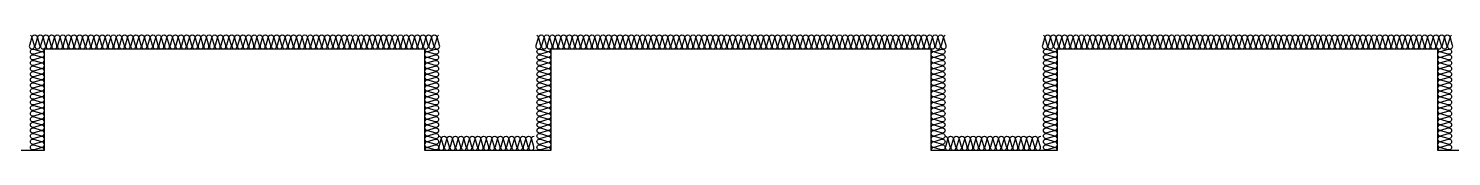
# Model space of a CAD drawing. Header units: millimetres. Extents: x 17311 to 801382, y -242618 to -104888.
# Drawn here: x 317396 to 327511, y -184830 to -184009 of the extents above; entities that cross this region are included whole.
import ezdxf

# ---------------------------------------------------------------- set-up
doc = ezdxf.new("R2010")
doc.units = ezdxf.units.MM
doc.header["$LTSCALE"] = 250
doc.layers.add('ISL', color=251, linetype='Continuous')

msp = doc.modelspace()

# ---------------------------------------------------------------- linework, layer by layer
at = {"layer": 'ISL'}
for points in [[(317410.7, -184012.4, -0.3413856), (317418.3, -184033.7), (317403, -184085.2, 1.3725934), (317438.3, -184085.2), (317423, -184033.7, -0.5092668), (317440.7, -184009.5, -0.5092668), (317458.3, -184033.7), (317443, -184085.2, 1.3725934), (317478.3, -184085.2), (317463, -184033.7, -0.5092668), (317480.7, -184009.5, -0.5092668), (317498.3, -184033.7), (317483, -184085.2, 1.3725934), (317518.3, -184085.2), (317503, -184033.7, -0.5092668), (317520.7, -184009.5, -0.5092668), (317538.3, -184033.7), (317523, -184085.2, 1.3725934), (317558.3, -184085.2), (317543, -184033.7, -0.5092668), (317560.7, -184009.5, -0.5092668), (317578.3, -184033.7), (317563, -184085.2, 1.3725934), (317598.3, -184085.2), (317583, -184033.7, -0.5092668), (317600.7, -184009.5, -0.5092668), (317618.3, -184033.7), (317603, -184085.2, 1.3725934), (317638.3, -184085.2), (317623, -184033.7, -0.5092668), (317640.7, -184009.5, -0.5092668), (317658.3, -184033.7), (317643, -184085.2, 1.3725934), (317678.3, -184085.2), (317663, -184033.7, -0.5092668), (317680.7, -184009.5, -0.5092668), (317698.3, -184033.7), (317683, -184085.2, 1.3725934), (317718.3, -184085.2), (317703, -184033.7, -0.5092668), (317720.7, -184009.5, -0.5092668), (317738.3, -184033.7), (317723, -184085.2, 1.3725934), (317758.3, -184085.2), (317743, -184033.7, -0.5092668), (317760.7, -184009.5, -0.5092668), (317778.3, -184033.7), (317763, -184085.2, 1.3725934), (317798.3, -184085.2), (317783, -184033.7, -0.5092668), (317800.7, -184009.5, -0.5092668), (317818.3, -184033.7), (317803, -184085.2, 1.3725934), (317838.3, -184085.2), (317823, -184033.7, -0.5092668), (317840.7, -184009.5, -0.5092668), (317858.3, -184033.7), (317843, -184085.2, 1.3725934), (317878.3, -184085.2), (317863, -184033.7, -0.5092668), (317880.7, -184009.5, -0.5092668), (317898.3, -184033.7), (317883, -184085.2, 1.3725934), (317918.3, -184085.2), (317903, -184033.7, -0.5092668), (317920.7, -184009.5, -0.5092668), (317938.3, -184033.7), (317923, -184085.2, 1.3725934), (317958.3, -184085.2), (317943, -184033.7, -0.5092668), (317960.7, -184009.5, -0.5092668), (317978.3, -184033.7), (317963, -184085.2, 1.3725934), (317998.3, -184085.2), (317983, -184033.7, -0.5092668), (318000.7, -184009.5, -0.5092668), (318018.3, -184033.7), (318003, -184085.2, 1.3725934), (318038.3, -184085.2), (318023, -184033.7, -0.5092668), (318040.7, -184009.5, -0.5092668), (318058.3, -184033.7), (318043, -184085.2, 1.3725934), (318078.3, -184085.2), (318063, -184033.7, -0.5092668), (318080.7, -184009.5, -0.5092668), (318098.3, -184033.7), (318083, -184085.2, 1.3725934), (318118.3, -184085.2), (318103, -184033.7, -0.5092668), (318120.7, -184009.5, -0.5092668), (318138.3, -184033.7), (318123, -184085.2, 1.3725934), (318158.3, -184085.2), (318143, -184033.7, -0.5092668), (318160.7, -184009.5, -0.5092668), (318178.3, -184033.7), (318163, -184085.2, 1.3725934), (318198.3, -184085.2), (318183, -184033.7, -0.5092668), (318200.7, -184009.5, -0.5092668), (318218.3, -184033.7), (318203, -184085.2, 1.3725934), (318238.3, -184085.2), (318223, -184033.7, -0.5092668), (318240.7, -184009.5, -0.5092668), (318258.3, -184033.7), (318243, -184085.2, 1.3725934), (318278.3, -184085.2), (318263, -184033.7, -0.5092668), (318280.7, -184009.5, -0.5092668), (318298.3, -184033.7), (318283, -184085.2, 1.3725934), (318318.3, -184085.2), (318303, -184033.7, -0.5092668), (318320.7, -184009.5, -0.5092668), (318338.3, -184033.7), (318323, -184085.2, 1.3725934), (318358.3, -184085.2), (318343, -184033.7, -0.5092668), (318360.7, -184009.5, -0.5092668), (318378.3, -184033.7), (318363, -184085.2, 1.3725934), (318398.3, -184085.2), (318383, -184033.7, -0.5092668), (318400.7, -184009.5, -0.5092668), (318418.3, -184033.7), (318403, -184085.2, 1.3725934), (318438.3, -184085.2), (318423, -184033.7, -0.5092668), (318440.7, -184009.5, -0.5092668), (318458.3, -184033.7), (318443, -184085.2, 1.3725934), (318478.3, -184085.2), (318463, -184033.7, -0.5092668), (318480.7, -184009.5, -0.5092668), (318498.3, -184033.7), (318483, -184085.2, 1.3725934), (318518.3, -184085.2), (318503, -184033.7, -0.5092668), (318520.7, -184009.5, -0.5092668), (318538.3, -184033.7), (318523, -184085.2, 1.3725934), (318558.3, -184085.2), (318543, -184033.7, -0.5092668), (318560.7, -184009.5, -0.5092668), (318578.3, -184033.7), (318563, -184085.2, 1.3725934), (318598.3, -184085.2), (318583, -184033.7, -0.5092668), (318600.7, -184009.5, -0.5092668), (318618.3, -184033.7), (318603, -184085.2, 1.3725934), (318638.3, -184085.2), (318623, -184033.7, -0.5092668), (318640.7, -184009.5, -0.5092668), (318658.3, -184033.7), (318643, -184085.2, 1.3725934), (318678.3, -184085.2), (318663, -184033.7, -0.5092668), (318680.7, -184009.5, -0.5092668), (318698.3, -184033.7), (318683, -184085.2, 1.3725934), (318718.3, -184085.2), (318703, -184033.7, -0.5092668), (318720.7, -184009.5, -0.5092668), (318738.3, -184033.7), (318723, -184085.2, 1.3725934), (318758.3, -184085.2), (318743, -184033.7, -0.5092668), (318760.7, -184009.5, -0.5092668), (318778.3, -184033.7), (318763, -184085.2, 1.3725934), (318798.3, -184085.2), (318783, -184033.7, -0.5092668), (318800.7, -184009.5, -0.5092668), (318818.3, -184033.7), (318803, -184085.2, 1.3725934), (318838.3, -184085.2), (318823, -184033.7, -0.5092668), (318840.7, -184009.5, -0.5092668), (318858.3, -184033.7), (318843, -184085.2, 1.3725934), (318878.3, -184085.2), (318863, -184033.7, -0.5092668), (318880.7, -184009.5, -0.5092668), (318898.3, -184033.7), (318883, -184085.2, 1.3725934), (318918.3, -184085.2), (318903, -184033.7, -0.5092668), (318920.7, -184009.5, -0.5092668), (318938.3, -184033.7), (318923, -184085.2, 1.3725934), (318958.3, -184085.2), (318943, -184033.7, -0.5092668), (318960.7, -184009.5, -0.5092668), (318978.3, -184033.7), (318963, -184085.2, 1.3725934), (318998.3, -184085.2), (318983, -184033.7, -0.5092668), (319000.7, -184009.5, -0.5092668), (319018.3, -184033.7), (319003, -184085.2, 1.3725934), (319038.3, -184085.2), (319023, -184033.7, -0.5092668), (319040.7, -184009.5, -0.5092668), (319058.3, -184033.7), (319043, -184085.2, 1.3725934), (319078.3, -184085.2), (319063, -184033.7, -0.5092668), (319080.7, -184009.5, -0.5092668), (319098.3, -184033.7), (319083, -184085.2, 1.3725934), (319118.3, -184085.2), (319103, -184033.7, -0.5092668), (319120.7, -184009.5, -0.5092668), (319138.3, -184033.7), (319123, -184085.2, 1.3725934), (319158.3, -184085.2), (319143, -184033.7, -0.5092668), (319160.7, -184009.5, -0.5092668), (319178.3, -184033.7), (319163, -184085.2, 1.3725934), (319198.3, -184085.2), (319183, -184033.7, -0.5092668), (319200.7, -184009.5, -0.5092668), (319218.3, -184033.7), (319203, -184085.2, 1.3725934), (319238.3, -184085.2), (319223, -184033.7, -0.5092668), (319240.7, -184009.5, -0.5092668), (319258.3, -184033.7), (319243, -184085.2, 1.3725934), (319278.3, -184085.2), (319263, -184033.7, -0.5092668), (319280.7, -184009.5, -0.5092668), (319298.3, -184033.7), (319283, -184085.2, 1.3725934), (319318.3, -184085.2), (319303, -184033.7, -0.5092668), (319320.7, -184009.5, -0.5092668), (319338.3, -184033.7), (319323, -184085.2, 1.3725934), (319358.3, -184085.2), (319343, -184033.7, -0.5092668), (319360.7, -184009.5, -0.5092668), (319378.3, -184033.7), (319363, -184085.2, 1.3725934), (319398.3, -184085.2), (319383, -184033.7, -0.5092668), (319400.7, -184009.5, -0.5092668), (319418.3, -184033.7), (319403, -184085.2, 1.3725934), (319438.3, -184085.2), (319423, -184033.7, -0.5092668), (319440.7, -184009.5, -0.5092668), (319458.3, -184033.7), (319443, -184085.2, 1.3725934), (319478.3, -184085.2), (319463, -184033.7, -0.5092668), (319480.7, -184009.5, -0.5092668), (319498.3, -184033.7), (319483, -184085.2, 1.3725934), (319518.3, -184085.2), (319503, -184033.7, -0.5092668), (319520.7, -184009.5, -0.5092668), (319538.3, -184033.7), (319523, -184085.2, 1.3725934), (319558.3, -184085.2), (319543, -184033.7, -0.5092668), (319560.7, -184009.5, -0.5092668), (319578.3, -184033.7), (319563, -184085.2, 1.3725934), (319598.3, -184085.2), (319583, -184033.7, -0.5092668), (319600.7, -184009.5, -0.5092668), (319618.3, -184033.7), (319603, -184085.2, 1.3725934), (319638.3, -184085.2), (319623, -184033.7, -0.5092668), (319640.7, -184009.5, -0.5092668), (319658.3, -184033.7), (319643, -184085.2, 1.3725934), (319678.3, -184085.2), (319663, -184033.7, -0.5092668), (319680.7, -184009.5, -0.5092668), (319698.3, -184033.7), (319683, -184085.2, 1.3725934), (319718.3, -184085.2), (319703, -184033.7, -0.5092668), (319720.7, -184009.5, -0.5092668), (319738.3, -184033.7), (319723, -184085.2, 1.3725934), (319758.3, -184085.2), (319743, -184033.7, -0.5092668), (319760.7, -184009.5, -0.5092668), (319778.3, -184033.7), (319763, -184085.2, 1.3725934), (319798.3, -184085.2), (319783, -184033.7, -0.5092668), (319800.7, -184009.5, -0.5092668), (319818.3, -184033.7), (319803, -184085.2, 1.3725934), (319838.3, -184085.2), (319823, -184033.7, -0.5092668), (319840.7, -184009.5, -0.5092668), (319858.3, -184033.7), (319843, -184085.2, 1.3725934), (319878.3, -184085.2), (319863, -184033.7, -0.5092668), (319880.7, -184009.5, -0.5092668), (319898.3, -184033.7), (319883, -184085.2, 1.3725934), (319918.3, -184085.2), (319903, -184033.7, -0.5092668), (319920.7, -184009.5, -0.5092668), (319938.3, -184033.7), (319923, -184085.2, 1.3725934), (319958.3, -184085.2), (319943, -184033.7, -0.5092668), (319960.7, -184009.5, -0.5092668), (319978.3, -184033.7), (319963, -184085.2, 1.3725934), (319998.3, -184085.2), (319983, -184033.7, -0.5092668), (320000.7, -184009.5, -0.5092668), (320018.3, -184033.7), (320003, -184085.2, 1.3725934), (320038.3, -184085.2), (320023, -184033.7, -0.5092668), (320040.7, -184009.5, -0.5092668), (320058.3, -184033.7), (320043, -184085.2, 1.3725934), (320078.3, -184085.2), (320063, -184033.7, -0.5092668), (320080.7, -184009.5, -0.5092668), (320098.3, -184033.7), (320083, -184085.2, 1.3725934), (320118.3, -184085.2), (320103, -184033.7, -0.5092668), (320120.7, -184009.5, -0.5092668), (320138.3, -184033.7), (320123, -184085.2, 1.3725934), (320158.3, -184085.2), (320143, -184033.7, -0.5092668), (320160.7, -184009.5, -0.5092668), (320178.3, -184033.7), (320163, -184085.2, 1.3725934), (320198.3, -184085.2), (320183, -184033.7, -0.5092668), (320200.7, -184009.5, -0.5092668), (320218.3, -184033.7), (320203, -184085.2, 1.3725934), (320238.3, -184085.2), (320223, -184033.7, -0.5092668), (320240.7, -184009.5, -0.5092668), (320258.3, -184033.7), (320243, -184085.2, 1.3725934), (320278.3, -184085.2), (320263, -184033.7, -0.5092668), (320280.7, -184009.5, -0.5092668), (320298.3, -184033.7), (320283, -184085.2, 1.3725934), (320318.3, -184085.2), (320303, -184033.7, -0.3406711), (320310.7, -184012.4, -0.3406711)], [(321010.7, -184012.4, -0.3413856), (321018.3, -184033.7), (321003, -184085.2, 1.3725934), (321038.3, -184085.2), (321023, -184033.7, -0.5092668), (321040.7, -184009.5, -0.5092668), (321058.3, -184033.7), (321043, -184085.2, 1.3725934), (321078.3, -184085.2), (321063, -184033.7, -0.5092668), (321080.7, -184009.5, -0.5092668), (321098.3, -184033.7), (321083, -184085.2, 1.3725934), (321118.3, -184085.2), (321103, -184033.7, -0.5092668), (321120.7, -184009.5, -0.5092668), (321138.3, -184033.7), (321123, -184085.2, 1.3725934), (321158.3, -184085.2), (321143, -184033.7, -0.5092668), (321160.7, -184009.5, -0.5092668), (321178.3, -184033.7), (321163, -184085.2, 1.3725934), (321198.3, -184085.2), (321183, -184033.7, -0.5092668), (321200.7, -184009.5, -0.5092668), (321218.3, -184033.7), (321203, -184085.2, 1.3725934), (321238.3, -184085.2), (321223, -184033.7, -0.5092668), (321240.7, -184009.5, -0.5092668), (321258.3, -184033.7), (321243, -184085.2, 1.3725934), (321278.3, -184085.2), (321263, -184033.7, -0.5092668), (321280.7, -184009.5, -0.5092668), (321298.3, -184033.7), (321283, -184085.2, 1.3725934), (321318.3, -184085.2), (321303, -184033.7, -0.5092668), (321320.7, -184009.5, -0.5092668), (321338.3, -184033.7), (321323, -184085.2, 1.3725934), (321358.3, -184085.2), (321343, -184033.7, -0.5092668), (321360.7, -184009.5, -0.5092668), (321378.3, -184033.7), (321363, -184085.2, 1.3725934), (321398.3, -184085.2), (321383, -184033.7, -0.5092668), (321400.7, -184009.5, -0.5092668), (321418.3, -184033.7), (321403, -184085.2, 1.3725934), (321438.3, -184085.2), (321423, -184033.7, -0.5092668), (321440.7, -184009.5, -0.5092668), (321458.3, -184033.7), (321443, -184085.2, 1.3725934), (321478.3, -184085.2), (321463, -184033.7, -0.5092668), (321480.7, -184009.5, -0.5092668), (321498.3, -184033.7), (321483, -184085.2, 1.3725934), (321518.3, -184085.2), (321503, -184033.7, -0.5092668), (321520.7, -184009.5, -0.5092668), (321538.3, -184033.7), (321523, -184085.2, 1.3725934), (321558.3, -184085.2), (321543, -184033.7, -0.5092668), (321560.7, -184009.5, -0.5092668), (321578.3, -184033.7), (321563, -184085.2, 1.3725934), (321598.3, -184085.2), (321583, -184033.7, -0.5092668), (321600.7, -184009.5, -0.5092668), (321618.3, -184033.7), (321603, -184085.2, 1.3725934), (321638.3, -184085.2), (321623, -184033.7, -0.5092668), (321640.7, -184009.5, -0.5092668), (321658.3, -184033.7), (321643, -184085.2, 1.3725934), (321678.3, -184085.2), (321663, -184033.7, -0.5092668), (321680.7, -184009.5, -0.5092668), (321698.3, -184033.7), (321683, -184085.2, 1.3725934), (321718.3, -184085.2), (321703, -184033.7, -0.5092668), (321720.7, -184009.5, -0.5092668), (321738.3, -184033.7), (321723, -184085.2, 1.3725934), (321758.3, -184085.2), (321743, -184033.7, -0.5092668), (321760.7, -184009.5, -0.5092668), (321778.3, -184033.7), (321763, -184085.2, 1.3725934), (321798.3, -184085.2), (321783, -184033.7, -0.5092668), (321800.7, -184009.5, -0.5092668), (321818.3, -184033.7), (321803, -184085.2, 1.3725934), (321838.3, -184085.2), (321823, -184033.7, -0.5092668), (321840.7, -184009.5, -0.5092668), (321858.3, -184033.7), (321843, -184085.2, 1.3725934), (321878.3, -184085.2), (321863, -184033.7, -0.5092668), (321880.7, -184009.5, -0.5092668), (321898.3, -184033.7), (321883, -184085.2, 1.3725934), (321918.3, -184085.2), (321903, -184033.7, -0.5092668), (321920.7, -184009.5, -0.5092668), (321938.3, -184033.7), (321923, -184085.2, 1.3725934), (321958.3, -184085.2), (321943, -184033.7, -0.5092668), (321960.7, -184009.5, -0.5092668), (321978.3, -184033.7), (321963, -184085.2, 1.3725934), (321998.3, -184085.2), (321983, -184033.7, -0.5092668), (322000.7, -184009.5, -0.5092668), (322018.3, -184033.7), (322003, -184085.2, 1.3725934), (322038.3, -184085.2), (322023, -184033.7, -0.5092668), (322040.7, -184009.5, -0.5092668), (322058.3, -184033.7), (322043, -184085.2, 1.3725934), (322078.3, -184085.2), (322063, -184033.7, -0.5092668), (322080.7, -184009.5, -0.5092668), (322098.3, -184033.7), (322083, -184085.2, 1.3725934), (322118.3, -184085.2), (322103, -184033.7, -0.5092668), (322120.7, -184009.5, -0.5092668), (322138.3, -184033.7), (322123, -184085.2, 1.3725934), (322158.3, -184085.2), (322143, -184033.7, -0.5092668), (322160.7, -184009.5, -0.5092668), (322178.3, -184033.7), (322163, -184085.2, 1.3725934), (322198.3, -184085.2), (322183, -184033.7, -0.5092668), (322200.7, -184009.5, -0.5092668), (322218.3, -184033.7), (322203, -184085.2, 1.3725934), (322238.3, -184085.2), (322223, -184033.7, -0.5092668), (322240.7, -184009.5, -0.5092668), (322258.3, -184033.7), (322243, -184085.2, 1.3725934), (322278.3, -184085.2), (322263, -184033.7, -0.5092668), (322280.7, -184009.5, -0.5092668), (322298.3, -184033.7), (322283, -184085.2, 1.3725934), (322318.3, -184085.2), (322303, -184033.7, -0.5092668), (322320.7, -184009.5, -0.5092668), (322338.3, -184033.7), (322323, -184085.2, 1.3725934), (322358.3, -184085.2), (322343, -184033.7, -0.5092668), (322360.7, -184009.5, -0.5092668), (322378.3, -184033.7), (322363, -184085.2, 1.3725934), (322398.3, -184085.2), (322383, -184033.7, -0.5092668), (322400.7, -184009.5, -0.5092668), (322418.3, -184033.7), (322403, -184085.2, 1.3725934), (322438.3, -184085.2), (322423, -184033.7, -0.5092668), (322440.7, -184009.5, -0.5092668), (322458.3, -184033.7), (322443, -184085.2, 1.3725934), (322478.3, -184085.2), (322463, -184033.7, -0.5092668), (322480.7, -184009.5, -0.5092668), (322498.3, -184033.7), (322483, -184085.2, 1.3725934), (322518.3, -184085.2), (322503, -184033.7, -0.5092668), (322520.7, -184009.5, -0.5092668), (322538.3, -184033.7), (322523, -184085.2, 1.3725934), (322558.3, -184085.2), (322543, -184033.7, -0.5092668), (322560.7, -184009.5, -0.5092668), (322578.3, -184033.7), (322563, -184085.2, 1.3725934), (322598.3, -184085.2), (322583, -184033.7, -0.5092668), (322600.7, -184009.5, -0.5092668), (322618.3, -184033.7), (322603, -184085.2, 1.3725934), (322638.3, -184085.2), (322623, -184033.7, -0.5092668), (322640.7, -184009.5, -0.5092668), (322658.3, -184033.7), (322643, -184085.2, 1.3725934), (322678.3, -184085.2), (322663, -184033.7, -0.5092668), (322680.7, -184009.5, -0.5092668), (322698.3, -184033.7), (322683, -184085.2, 1.3725934), (322718.3, -184085.2), (322703, -184033.7, -0.5092668), (322720.7, -184009.5, -0.5092668), (322738.3, -184033.7), (322723, -184085.2, 1.3725934), (322758.3, -184085.2), (322743, -184033.7, -0.5092668), (322760.7, -184009.5, -0.5092668), (322778.3, -184033.7), (322763, -184085.2, 1.3725934), (322798.3, -184085.2), (322783, -184033.7, -0.5092668), (322800.7, -184009.5, -0.5092668), (322818.3, -184033.7), (322803, -184085.2, 1.3725934), (322838.3, -184085.2), (322823, -184033.7, -0.5092668), (322840.7, -184009.5, -0.5092668), (322858.3, -184033.7), (322843, -184085.2, 1.3725934), (322878.3, -184085.2), (322863, -184033.7, -0.5092668), (322880.7, -184009.5, -0.5092668), (322898.3, -184033.7), (322883, -184085.2, 1.3725934), (322918.3, -184085.2), (322903, -184033.7, -0.5092668), (322920.7, -184009.5, -0.5092668), (322938.3, -184033.7), (322923, -184085.2, 1.3725934), (322958.3, -184085.2), (322943, -184033.7, -0.5092668), (322960.7, -184009.5, -0.5092668), (322978.3, -184033.7), (322963, -184085.2, 1.3725934), (322998.3, -184085.2), (322983, -184033.7, -0.5092668), (323000.7, -184009.5, -0.5092668), (323018.3, -184033.7), (323003, -184085.2, 1.3725934), (323038.3, -184085.2), (323023, -184033.7, -0.5092668), (323040.7, -184009.5, -0.5092668), (323058.3, -184033.7), (323043, -184085.2, 1.3725934), (323078.3, -184085.2), (323063, -184033.7, -0.5092668), (323080.7, -184009.5, -0.5092668), (323098.3, -184033.7), (323083, -184085.2, 1.3725934), (323118.3, -184085.2), (323103, -184033.7, -0.5092668), (323120.7, -184009.5, -0.5092668), (323138.3, -184033.7), (323123, -184085.2, 1.3725934), (323158.3, -184085.2), (323143, -184033.7, -0.5092668), (323160.7, -184009.5, -0.5092668), (323178.3, -184033.7), (323163, -184085.2, 1.3725934), (323198.3, -184085.2), (323183, -184033.7, -0.5092668), (323200.7, -184009.5, -0.5092668), (323218.3, -184033.7), (323203, -184085.2, 1.3725934), (323238.3, -184085.2), (323223, -184033.7, -0.5092668), (323240.7, -184009.5, -0.5092668), (323258.3, -184033.7), (323243, -184085.2, 1.3725934), (323278.3, -184085.2), (323263, -184033.7, -0.5092668), (323280.7, -184009.5, -0.5092668), (323298.3, -184033.7), (323283, -184085.2, 1.3725934), (323318.3, -184085.2), (323303, -184033.7, -0.5092668), (323320.7, -184009.5, -0.5092668), (323338.3, -184033.7), (323323, -184085.2, 1.3725934), (323358.3, -184085.2), (323343, -184033.7, -0.5092668), (323360.7, -184009.5, -0.5092668), (323378.3, -184033.7), (323363, -184085.2, 1.3725934), (323398.3, -184085.2), (323383, -184033.7, -0.5092668), (323400.7, -184009.5, -0.5092668), (323418.3, -184033.7), (323403, -184085.2, 1.3725934), (323438.3, -184085.2), (323423, -184033.7, -0.5092668), (323440.7, -184009.5, -0.5092668), (323458.3, -184033.7), (323443, -184085.2, 1.3725934), (323478.3, -184085.2), (323463, -184033.7, -0.5092668), (323480.7, -184009.5, -0.5092668), (323498.3, -184033.7), (323483, -184085.2, 1.3725934), (323518.3, -184085.2), (323503, -184033.7, -0.5092668), (323520.7, -184009.5, -0.5092668), (323538.3, -184033.7), (323523, -184085.2, 1.3725934), (323558.3, -184085.2), (323543, -184033.7, -0.5092668), (323560.7, -184009.5, -0.5092668), (323578.3, -184033.7), (323563, -184085.2, 1.3725934), (323598.3, -184085.2), (323583, -184033.7, -0.5092668), (323600.7, -184009.5, -0.5092668), (323618.3, -184033.7), (323603, -184085.2, 1.3725934), (323638.3, -184085.2), (323623, -184033.7, -0.5092668), (323640.7, -184009.5, -0.5092668), (323658.3, -184033.7), (323643, -184085.2, 1.3725934), (323678.3, -184085.2), (323663, -184033.7, -0.5092668), (323680.7, -184009.5, -0.5092668), (323698.3, -184033.7), (323683, -184085.2, 1.3725934), (323718.3, -184085.2), (323703, -184033.7, -0.5092668), (323720.7, -184009.5, -0.5092668), (323738.3, -184033.7), (323723, -184085.2, 1.3725934), (323758.3, -184085.2), (323743, -184033.7, -0.5092668), (323760.7, -184009.5, -0.5092668), (323778.3, -184033.7), (323763, -184085.2, 1.3725934), (323798.3, -184085.2), (323783, -184033.7, -0.5092668), (323800.7, -184009.5, -0.5092668), (323818.3, -184033.7), (323803, -184085.2, 1.3725934), (323838.3, -184085.2), (323823, -184033.7, -0.5092668), (323840.7, -184009.5, -0.5092668), (323858.3, -184033.7), (323843, -184085.2, 1.3725934), (323878.3, -184085.2), (323863, -184033.7, -0.5092668), (323880.7, -184009.5, -0.5092668), (323898.3, -184033.7), (323883, -184085.2, 1.3725934), (323918.3, -184085.2), (323903, -184033.7, -0.3406711), (323910.7, -184012.4, -0.3406711)], [(324610.7, -184012.4, -0.3413856), (324618.3, -184033.7), (324603, -184085.2, 1.3725934), (324638.3, -184085.2), (324623, -184033.7, -0.5092668), (324640.7, -184009.5, -0.5092668), (324658.3, -184033.7), (324643, -184085.2, 1.3725934), (324678.3, -184085.2), (324663, -184033.7, -0.5092668), (324680.7, -184009.5, -0.5092668), (324698.3, -184033.7), (324683, -184085.2, 1.3725934), (324718.3, -184085.2), (324703, -184033.7, -0.5092668), (324720.7, -184009.5, -0.5092668), (324738.3, -184033.7), (324723, -184085.2, 1.3725934), (324758.3, -184085.2), (324743, -184033.7, -0.5092668), (324760.7, -184009.5, -0.5092668), (324778.3, -184033.7), (324763, -184085.2, 1.3725934), (324798.3, -184085.2), (324783, -184033.7, -0.5092668), (324800.7, -184009.5, -0.5092668), (324818.3, -184033.7), (324803, -184085.2, 1.3725934), (324838.3, -184085.2), (324823, -184033.7, -0.5092668), (324840.7, -184009.5, -0.5092668), (324858.3, -184033.7), (324843, -184085.2, 1.3725934), (324878.3, -184085.2), (324863, -184033.7, -0.5092668), (324880.7, -184009.5, -0.5092668), (324898.3, -184033.7), (324883, -184085.2, 1.3725934), (324918.3, -184085.2), (324903, -184033.7, -0.5092668), (324920.7, -184009.5, -0.5092668), (324938.3, -184033.7), (324923, -184085.2, 1.3725934), (324958.3, -184085.2), (324943, -184033.7, -0.5092668), (324960.7, -184009.5, -0.5092668), (324978.3, -184033.7), (324963, -184085.2, 1.3725934), (324998.3, -184085.2), (324983, -184033.7, -0.5092668), (325000.7, -184009.5, -0.5092668), (325018.3, -184033.7), (325003, -184085.2, 1.3725934), (325038.3, -184085.2), (325023, -184033.7, -0.5092668), (325040.7, -184009.5, -0.5092668), (325058.3, -184033.7), (325043, -184085.2, 1.3725934), (325078.3, -184085.2), (325063, -184033.7, -0.5092668), (325080.7, -184009.5, -0.5092668), (325098.3, -184033.7), (325083, -184085.2, 1.3725934), (325118.3, -184085.2), (325103, -184033.7, -0.5092668), (325120.7, -184009.5, -0.5092668), (325138.3, -184033.7), (325123, -184085.2, 1.3725934), (325158.3, -184085.2), (325143, -184033.7, -0.5092668), (325160.7, -184009.5, -0.5092668), (325178.3, -184033.7), (325163, -184085.2, 1.3725934), (325198.3, -184085.2), (325183, -184033.7, -0.5092668), (325200.7, -184009.5, -0.5092668), (325218.3, -184033.7), (325203, -184085.2, 1.3725934), (325238.3, -184085.2), (325223, -184033.7, -0.5092668), (325240.7, -184009.5, -0.5092668), (325258.3, -184033.7), (325243, -184085.2, 1.3725934), (325278.3, -184085.2), (325263, -184033.7, -0.5092668), (325280.7, -184009.5, -0.5092668), (325298.3, -184033.7), (325283, -184085.2, 1.3725934), (325318.3, -184085.2), (325303, -184033.7, -0.5092668), (325320.7, -184009.5, -0.5092668), (325338.3, -184033.7), (325323, -184085.2, 1.3725934), (325358.3, -184085.2), (325343, -184033.7, -0.5092668), (325360.7, -184009.5, -0.5092668), (325378.3, -184033.7), (325363, -184085.2, 1.3725934), (325398.3, -184085.2), (325383, -184033.7, -0.5092668), (325400.7, -184009.5, -0.5092668), (325418.3, -184033.7), (325403, -184085.2, 1.3725934), (325438.3, -184085.2), (325423, -184033.7, -0.5092668), (325440.7, -184009.5, -0.5092668), (325458.3, -184033.7), (325443, -184085.2, 1.3725934), (325478.3, -184085.2), (325463, -184033.7, -0.5092668), (325480.7, -184009.5, -0.5092668), (325498.3, -184033.7), (325483, -184085.2, 1.3725934), (325518.3, -184085.2), (325503, -184033.7, -0.5092668), (325520.7, -184009.5, -0.5092668), (325538.3, -184033.7), (325523, -184085.2, 1.3725934), (325558.3, -184085.2), (325543, -184033.7, -0.5092668), (325560.7, -184009.5, -0.5092668), (325578.3, -184033.7), (325563, -184085.2, 1.3725934), (325598.3, -184085.2), (325583, -184033.7, -0.5092668), (325600.7, -184009.5, -0.5092668), (325618.3, -184033.7), (325603, -184085.2, 1.3725934), (325638.3, -184085.2), (325623, -184033.7, -0.5092668), (325640.7, -184009.5, -0.5092668), (325658.3, -184033.7), (325643, -184085.2, 1.3725934), (325678.3, -184085.2), (325663, -184033.7, -0.5092668), (325680.7, -184009.5, -0.5092668), (325698.3, -184033.7), (325683, -184085.2, 1.3725934), (325718.3, -184085.2), (325703, -184033.7, -0.5092668), (325720.7, -184009.5, -0.5092668), (325738.3, -184033.7), (325723, -184085.2, 1.3725934), (325758.3, -184085.2), (325743, -184033.7, -0.5092668), (325760.7, -184009.5, -0.5092668), (325778.3, -184033.7), (325763, -184085.2, 1.3725934), (325798.3, -184085.2), (325783, -184033.7, -0.5092668), (325800.7, -184009.5, -0.5092668), (325818.3, -184033.7), (325803, -184085.2, 1.3725934), (325838.3, -184085.2), (325823, -184033.7, -0.5092668), (325840.7, -184009.5, -0.5092668), (325858.3, -184033.7), (325843, -184085.2, 1.3725934), (325878.3, -184085.2), (325863, -184033.7, -0.5092668), (325880.7, -184009.5, -0.5092668), (325898.3, -184033.7), (325883, -184085.2, 1.3725934), (325918.3, -184085.2), (325903, -184033.7, -0.5092668), (325920.7, -184009.5, -0.5092668), (325938.3, -184033.7), (325923, -184085.2, 1.3725934), (325958.3, -184085.2), (325943, -184033.7, -0.5092668), (325960.7, -184009.5, -0.5092668), (325978.3, -184033.7), (325963, -184085.2, 1.3725934), (325998.3, -184085.2), (325983, -184033.7, -0.5092668), (326000.7, -184009.5, -0.5092668), (326018.3, -184033.7), (326003, -184085.2, 1.3725934), (326038.3, -184085.2), (326023, -184033.7, -0.5092668), (326040.7, -184009.5, -0.5092668), (326058.3, -184033.7), (326043, -184085.2, 1.3725934), (326078.3, -184085.2), (326063, -184033.7, -0.5092668), (326080.7, -184009.5, -0.5092668), (326098.3, -184033.7), (326083, -184085.2, 1.3725934), (326118.3, -184085.2), (326103, -184033.7, -0.5092668), (326120.7, -184009.5, -0.5092668), (326138.3, -184033.7), (326123, -184085.2, 1.3725934), (326158.3, -184085.2), (326143, -184033.7, -0.5092668), (326160.7, -184009.5, -0.5092668), (326178.3, -184033.7), (326163, -184085.2, 1.3725934), (326198.3, -184085.2), (326183, -184033.7, -0.5092668), (326200.7, -184009.5, -0.5092668), (326218.3, -184033.7), (326203, -184085.2, 1.3725934), (326238.3, -184085.2), (326223, -184033.7, -0.5092668), (326240.7, -184009.5, -0.5092668), (326258.3, -184033.7), (326243, -184085.2, 1.3725934), (326278.3, -184085.2), (326263, -184033.7, -0.5092668), (326280.7, -184009.5, -0.5092668), (326298.3, -184033.7), (326283, -184085.2, 1.3725934), (326318.3, -184085.2), (326303, -184033.7, -0.5092668), (326320.7, -184009.5, -0.5092668), (326338.3, -184033.7), (326323, -184085.2, 1.3725934), (326358.3, -184085.2), (326343, -184033.7, -0.5092668), (326360.7, -184009.5, -0.5092668), (326378.3, -184033.7), (326363, -184085.2, 1.3725934), (326398.3, -184085.2), (326383, -184033.7, -0.5092668), (326400.7, -184009.5, -0.5092668), (326418.3, -184033.7), (326403, -184085.2, 1.3725934), (326438.3, -184085.2), (326423, -184033.7, -0.5092668), (326440.7, -184009.5, -0.5092668), (326458.3, -184033.7), (326443, -184085.2, 1.3725934), (326478.3, -184085.2), (326463, -184033.7, -0.5092668), (326480.7, -184009.5, -0.5092668), (326498.3, -184033.7), (326483, -184085.2, 1.3725934), (326518.3, -184085.2), (326503, -184033.7, -0.5092668), (326520.7, -184009.5, -0.5092668), (326538.3, -184033.7), (326523, -184085.2, 1.3725934), (326558.3, -184085.2), (326543, -184033.7, -0.5092668), (326560.7, -184009.5, -0.5092668), (326578.3, -184033.7), (326563, -184085.2, 1.3725934), (326598.3, -184085.2), (326583, -184033.7, -0.5092668), (326600.7, -184009.5, -0.5092668), (326618.3, -184033.7), (326603, -184085.2, 1.3725934), (326638.3, -184085.2), (326623, -184033.7, -0.5092668), (326640.7, -184009.5, -0.5092668), (326658.3, -184033.7), (326643, -184085.2, 1.3725934), (326678.3, -184085.2), (326663, -184033.7, -0.5092668), (326680.7, -184009.5, -0.5092668), (326698.3, -184033.7), (326683, -184085.2, 1.3725934), (326718.3, -184085.2), (326703, -184033.7, -0.5092668), (326720.7, -184009.5, -0.5092668), (326738.3, -184033.7), (326723, -184085.2, 1.3725934), (326758.3, -184085.2), (326743, -184033.7, -0.5092668), (326760.7, -184009.5, -0.5092668), (326778.3, -184033.7), (326763, -184085.2, 1.3725934), (326798.3, -184085.2), (326783, -184033.7, -0.5092668), (326800.7, -184009.5, -0.5092668), (326818.3, -184033.7), (326803, -184085.2, 1.3725934), (326838.3, -184085.2), (326823, -184033.7, -0.5092668), (326840.7, -184009.5, -0.5092668), (326858.3, -184033.7), (326843, -184085.2, 1.3725934), (326878.3, -184085.2), (326863, -184033.7, -0.5092668), (326880.7, -184009.5, -0.5092668), (326898.3, -184033.7), (326883, -184085.2, 1.3725934), (326918.3, -184085.2), (326903, -184033.7, -0.5092668), (326920.7, -184009.5, -0.5092668), (326938.3, -184033.7), (326923, -184085.2, 1.3725934), (326958.3, -184085.2), (326943, -184033.7, -0.5092668), (326960.7, -184009.5, -0.5092668), (326978.3, -184033.7), (326963, -184085.2, 1.3725934), (326998.3, -184085.2), (326983, -184033.7, -0.5092668), (327000.7, -184009.5, -0.5092668), (327018.3, -184033.7), (327003, -184085.2, 1.3725934), (327038.3, -184085.2), (327023, -184033.7, -0.5092668), (327040.7, -184009.5, -0.5092668), (327058.3, -184033.7), (327043, -184085.2, 1.3725934), (327078.3, -184085.2), (327063, -184033.7, -0.5092668), (327080.7, -184009.5, -0.5092668), (327098.3, -184033.7), (327083, -184085.2, 1.3725934), (327118.3, -184085.2), (327103, -184033.7, -0.5092668), (327120.7, -184009.5, -0.5092668), (327138.3, -184033.7), (327123, -184085.2, 1.3725934), (327158.3, -184085.2), (327143, -184033.7, -0.5092668), (327160.7, -184009.5, -0.5092668), (327178.3, -184033.7), (327163, -184085.2, 1.3725934), (327198.3, -184085.2), (327183, -184033.7, -0.5092668), (327200.7, -184009.5, -0.5092668), (327218.3, -184033.7), (327203, -184085.2, 1.3725934), (327238.3, -184085.2), (327223, -184033.7, -0.5092668), (327240.7, -184009.5, -0.5092668), (327258.3, -184033.7), (327243, -184085.2, 1.3725934), (327278.3, -184085.2), (327263, -184033.7, -0.5092668), (327280.7, -184009.5, -0.5092668), (327298.3, -184033.7), (327283, -184085.2, 1.3725934), (327318.3, -184085.2), (327303, -184033.7, -0.5092668), (327320.7, -184009.5, -0.5092668), (327338.3, -184033.7), (327323, -184085.2, 1.3725934), (327358.3, -184085.2), (327343, -184033.7, -0.5092668), (327360.7, -184009.5, -0.5092668), (327378.3, -184033.7), (327363, -184085.2, 1.3725934), (327398.3, -184085.2), (327383, -184033.7, -0.5092668), (327400.7, -184009.5, -0.5092668), (327418.3, -184033.7), (327403, -184085.2, 1.3725934), (327438.3, -184085.2), (327423, -184033.7, -0.5092668), (327440.7, -184009.5, -0.5092668), (327458.3, -184033.7), (327443, -184085.2, 1.3725934), (327478.3, -184085.2), (327463, -184033.7, -0.5092668), (327480.7, -184009.5, -0.5092668), (327498.3, -184033.7), (327483, -184085.2, 1.3725934), (327518.3, -184085.2), (327503, -184033.7, -0.3406711), (327510.7, -184012.4, -0.3406711)], [(317510.7, -184829.5, 0.5092668), (317486.4, -184811.8), (317434.9, -184827.1, -1.3725934), (317434.9, -184791.8), (317486.4, -184807.1, 0.5092668), (317510.7, -184789.5, 0.5092668), (317486.4, -184771.8), (317434.9, -184787.1, -1.3725934), (317434.9, -184751.8), (317486.4, -184767.1, 0.5092668), (317510.7, -184749.5, 0.5092668), (317486.4, -184731.8), (317434.9, -184747.1, -1.3725934), (317434.9, -184711.8), (317486.4, -184727.1, 0.5092668), (317510.7, -184709.5, 0.5092668), (317486.4, -184691.8), (317434.9, -184707.1, -1.3725934), (317434.9, -184671.8), (317486.4, -184687.1, 0.5092668), (317510.7, -184669.5, 0.5092668), (317486.4, -184651.8), (317434.9, -184667.1, -1.3725934), (317434.9, -184631.8), (317486.4, -184647.1, 0.5092668), (317510.7, -184629.5, 0.5092668), (317486.4, -184611.8), (317434.9, -184627.1, -1.3725934), (317434.9, -184591.8), (317486.4, -184607.1, 0.5092668), (317510.7, -184589.5, 0.5092668), (317486.4, -184571.8), (317434.9, -184587.1, -1.3725934), (317434.9, -184551.8), (317486.4, -184567.1, 0.5092668), (317510.7, -184549.5, 0.5092668), (317486.4, -184531.8), (317434.9, -184547.1, -1.3725934), (317434.9, -184511.8), (317486.4, -184527.1, 0.5092668), (317510.7, -184509.5, 0.5092668), (317486.4, -184491.8), (317434.9, -184507.1, -1.3725934), (317434.9, -184471.8), (317486.4, -184487.1, 0.5092668), (317510.7, -184469.5, 0.5092668), (317486.4, -184451.8), (317434.9, -184467.1, -1.3725934), (317434.9, -184431.8), (317486.4, -184447.1, 0.5092668), (317510.7, -184429.5, 0.5092668), (317486.4, -184411.8), (317434.9, -184427.1, -1.3725934), (317434.9, -184391.8), (317486.4, -184407.1, 0.5092668), (317510.7, -184389.5, 0.5092668), (317486.4, -184371.8), (317434.9, -184387.1, -1.3725934), (317434.9, -184351.8), (317486.4, -184367.1, 0.5092668), (317510.7, -184349.5, 0.5092668), (317486.4, -184331.8), (317434.9, -184347.1, -1.3725934), (317434.9, -184311.8), (317486.4, -184327.1, 0.5092668), (317510.7, -184309.5, 0.5092668), (317486.4, -184291.8), (317434.9, -184307.1, -1.3725934), (317434.9, -184271.8), (317486.4, -184287.1, 0.5092668), (317510.7, -184269.5, 0.5092668), (317486.4, -184251.8), (317434.9, -184267.1, -1.3725934), (317434.9, -184231.8), (317486.4, -184247.1, 0.5092668), (317510.7, -184229.5, 0.5092668), (317486.4, -184211.8), (317434.9, -184227.1, -1.3725934), (317434.9, -184191.8), (317486.4, -184207.1, 0.5092668), (317510.7, -184189.5, 0.5092668), (317486.4, -184171.8), (317434.9, -184187.1, -1.3725934), (317434.9, -184151.8), (317486.4, -184167.1, 0.5092668), (317510.7, -184149.5, 0.5092668), (317486.4, -184131.8), (317434.9, -184147.1, -1.3725934), (317434.9, -184111.8), (317486.4, -184127.1, 0.5092668), (317510.7, -184109.5)], [(320210.7, -184109.5, 0.5092668), (320234.9, -184127.2), (320286.4, -184111.8, -1.3725934), (320286.4, -184147.2), (320234.9, -184131.8, 0.5092668), (320210.7, -184149.5, 0.5092668), (320234.9, -184167.2), (320286.4, -184151.8, -1.3725934), (320286.4, -184187.2), (320234.9, -184171.8, 0.5092668), (320210.7, -184189.5, 0.5092668), (320234.9, -184207.2), (320286.4, -184191.8, -1.3725934), (320286.4, -184227.2), (320234.9, -184211.8, 0.5092668), (320210.7, -184229.5, 0.5092668), (320234.9, -184247.2), (320286.4, -184231.8, -1.3725934), (320286.4, -184267.2), (320234.9, -184251.8, 0.5092668), (320210.7, -184269.5, 0.5092668), (320234.9, -184287.2), (320286.4, -184271.8, -1.3725934), (320286.4, -184307.2), (320234.9, -184291.8, 0.5092668), (320210.7, -184309.5, 0.5092668), (320234.9, -184327.2), (320286.4, -184311.8, -1.3725934), (320286.4, -184347.2), (320234.9, -184331.8, 0.5092668), (320210.7, -184349.5, 0.5092668), (320234.9, -184367.2), (320286.4, -184351.8, -1.3725934), (320286.4, -184387.2), (320234.9, -184371.8, 0.5092668), (320210.7, -184389.5, 0.5092668), (320234.9, -184407.2), (320286.4, -184391.8, -1.3725934), (320286.4, -184427.2), (320234.9, -184411.8, 0.5092668), (320210.7, -184429.5, 0.5092668), (320234.9, -184447.2), (320286.4, -184431.8, -1.3725934), (320286.4, -184467.2), (320234.9, -184451.8, 0.5092668), (320210.7, -184469.5, 0.5092668), (320234.9, -184487.2), (320286.4, -184471.8, -1.3725934), (320286.4, -184507.2), (320234.9, -184491.8, 0.5092668), (320210.7, -184509.5, 0.5092668), (320234.9, -184527.2), (320286.4, -184511.8, -1.3725934), (320286.4, -184547.2), (320234.9, -184531.8, 0.5092668), (320210.7, -184549.5, 0.5092668), (320234.9, -184567.2), (320286.4, -184551.8, -1.3725934), (320286.4, -184587.2), (320234.9, -184571.8, 0.5092668), (320210.7, -184589.5, 0.5092668), (320234.9, -184607.2), (320286.4, -184591.8, -1.3725934), (320286.4, -184627.2), (320234.9, -184611.8, 0.5092668), (320210.7, -184629.5, 0.5092668), (320234.9, -184647.2), (320286.4, -184631.8, -1.3725934), (320286.4, -184667.2), (320234.9, -184651.8, 0.5092668), (320210.7, -184669.5, 0.5092668), (320234.9, -184687.2), (320286.4, -184671.8, -1.3725934), (320286.4, -184707.2), (320234.9, -184691.8, 0.5092668), (320210.7, -184709.5, 0.5092668), (320234.9, -184727.2), (320286.4, -184711.8, -1.3725934), (320286.4, -184747.2), (320234.9, -184731.8, 0.5092668), (320210.7, -184749.5, 0.5092668), (320234.9, -184767.2), (320286.4, -184751.8, -1.3725934), (320286.4, -184787.2), (320234.9, -184771.8, 0.5092668), (320210.7, -184789.5, 0.5092668), (320234.9, -184807.2), (320286.4, -184791.8, -1.3725934), (320286.4, -184827.2), (320234.9, -184811.8, 0.5092668), (320210.7, -184829.5)], [(321110.7, -184829.5, 0.5092668), (321086.4, -184811.8), (321034.9, -184827.1, -1.3725934), (321034.9, -184791.8), (321086.4, -184807.1, 0.5092668), (321110.7, -184789.5, 0.5092668), (321086.4, -184771.8), (321034.9, -184787.1, -1.3725934), (321034.9, -184751.8), (321086.4, -184767.1, 0.5092668), (321110.7, -184749.5, 0.5092668), (321086.4, -184731.8), (321034.9, -184747.1, -1.3725934), (321034.9, -184711.8), (321086.4, -184727.1, 0.5092668), (321110.7, -184709.5, 0.5092668), (321086.4, -184691.8), (321034.9, -184707.1, -1.3725934), (321034.9, -184671.8), (321086.4, -184687.1, 0.5092668), (321110.7, -184669.5, 0.5092668), (321086.4, -184651.8), (321034.9, -184667.1, -1.3725934), (321034.9, -184631.8), (321086.4, -184647.1, 0.5092668), (321110.7, -184629.5, 0.5092668), (321086.4, -184611.8), (321034.9, -184627.1, -1.3725934), (321034.9, -184591.8), (321086.4, -184607.1, 0.5092668), (321110.7, -184589.5, 0.5092668), (321086.4, -184571.8), (321034.9, -184587.1, -1.3725934), (321034.9, -184551.8), (321086.4, -184567.1, 0.5092668), (321110.7, -184549.5, 0.5092668), (321086.4, -184531.8), (321034.9, -184547.1, -1.3725934), (321034.9, -184511.8), (321086.4, -184527.1, 0.5092668), (321110.7, -184509.5, 0.5092668), (321086.4, -184491.8), (321034.9, -184507.1, -1.3725934), (321034.9, -184471.8), (321086.4, -184487.1, 0.5092668), (321110.7, -184469.5, 0.5092668), (321086.4, -184451.8), (321034.9, -184467.1, -1.3725934), (321034.9, -184431.8), (321086.4, -184447.1, 0.5092668), (321110.7, -184429.5, 0.5092668), (321086.4, -184411.8), (321034.9, -184427.1, -1.3725934), (321034.9, -184391.8), (321086.4, -184407.1, 0.5092668), (321110.7, -184389.5, 0.5092668), (321086.4, -184371.8), (321034.9, -184387.1, -1.3725934), (321034.9, -184351.8), (321086.4, -184367.1, 0.5092668), (321110.7, -184349.5, 0.5092668), (321086.4, -184331.8), (321034.9, -184347.1, -1.3725934), (321034.9, -184311.8), (321086.4, -184327.1, 0.5092668), (321110.7, -184309.5, 0.5092668), (321086.4, -184291.8), (321034.9, -184307.1, -1.3725934), (321034.9, -184271.8), (321086.4, -184287.1, 0.5092668), (321110.7, -184269.5, 0.5092668), (321086.4, -184251.8), (321034.9, -184267.1, -1.3725934), (321034.9, -184231.8), (321086.4, -184247.1, 0.5092668), (321110.7, -184229.5, 0.5092668), (321086.4, -184211.8), (321034.9, -184227.1, -1.3725934), (321034.9, -184191.8), (321086.4, -184207.1, 0.5092668), (321110.7, -184189.5, 0.5092668), (321086.4, -184171.8), (321034.9, -184187.1, -1.3725934), (321034.9, -184151.8), (321086.4, -184167.1, 0.5092668), (321110.7, -184149.5, 0.5092668), (321086.4, -184131.8), (321034.9, -184147.1, -1.3725934), (321034.9, -184111.8), (321086.4, -184127.1, 0.5092668), (321110.7, -184109.5)], [(323810.7, -184109.5, 0.5092668), (323834.9, -184127.2), (323886.4, -184111.8, -1.3725934), (323886.4, -184147.2), (323834.9, -184131.8, 0.5092668), (323810.7, -184149.5, 0.5092668), (323834.9, -184167.2), (323886.4, -184151.8, -1.3725934), (323886.4, -184187.2), (323834.9, -184171.8, 0.5092668), (323810.7, -184189.5, 0.5092668), (323834.9, -184207.2), (323886.4, -184191.8, -1.3725934), (323886.4, -184227.2), (323834.9, -184211.8, 0.5092668), (323810.7, -184229.5, 0.5092668), (323834.9, -184247.2), (323886.4, -184231.8, -1.3725934), (323886.4, -184267.2), (323834.9, -184251.8, 0.5092668), (323810.7, -184269.5, 0.5092668), (323834.9, -184287.2), (323886.4, -184271.8, -1.3725934), (323886.4, -184307.2), (323834.9, -184291.8, 0.5092668), (323810.7, -184309.5, 0.5092668), (323834.9, -184327.2), (323886.4, -184311.8, -1.3725934), (323886.4, -184347.2), (323834.9, -184331.8, 0.5092668), (323810.7, -184349.5, 0.5092668), (323834.9, -184367.2), (323886.4, -184351.8, -1.3725934), (323886.4, -184387.2), (323834.9, -184371.8, 0.5092668), (323810.7, -184389.5, 0.5092668), (323834.9, -184407.2), (323886.4, -184391.8, -1.3725934), (323886.4, -184427.2), (323834.9, -184411.8, 0.5092668), (323810.7, -184429.5, 0.5092668), (323834.9, -184447.2), (323886.4, -184431.8, -1.3725934), (323886.4, -184467.2), (323834.9, -184451.8, 0.5092668), (323810.7, -184469.5, 0.5092668), (323834.9, -184487.2), (323886.4, -184471.8, -1.3725934), (323886.4, -184507.2), (323834.9, -184491.8, 0.5092668), (323810.7, -184509.5, 0.5092668), (323834.9, -184527.2), (323886.4, -184511.8, -1.3725934), (323886.4, -184547.2), (323834.9, -184531.8, 0.5092668), (323810.7, -184549.5, 0.5092668), (323834.9, -184567.2), (323886.4, -184551.8, -1.3725934), (323886.4, -184587.2), (323834.9, -184571.8, 0.5092668), (323810.7, -184589.5, 0.5092668), (323834.9, -184607.2), (323886.4, -184591.8, -1.3725934), (323886.4, -184627.2), (323834.9, -184611.8, 0.5092668), (323810.7, -184629.5, 0.5092668), (323834.9, -184647.2), (323886.4, -184631.8, -1.3725934), (323886.4, -184667.2), (323834.9, -184651.8, 0.5092668), (323810.7, -184669.5, 0.5092668), (323834.9, -184687.2), (323886.4, -184671.8, -1.3725934), (323886.4, -184707.2), (323834.9, -184691.8, 0.5092668), (323810.7, -184709.5, 0.5092668), (323834.9, -184727.2), (323886.4, -184711.8, -1.3725934), (323886.4, -184747.2), (323834.9, -184731.8, 0.5092668), (323810.7, -184749.5, 0.5092668), (323834.9, -184767.2), (323886.4, -184751.8, -1.3725934), (323886.4, -184787.2), (323834.9, -184771.8, 0.5092668), (323810.7, -184789.5, 0.5092668), (323834.9, -184807.2), (323886.4, -184791.8, -1.3725934), (323886.4, -184827.2), (323834.9, -184811.8, 0.5092668), (323810.7, -184829.5)], [(324710.7, -184829.5, 0.5092668), (324686.4, -184811.8), (324634.9, -184827.1, -1.3725934), (324634.9, -184791.8), (324686.4, -184807.1, 0.5092668), (324710.7, -184789.5, 0.5092668), (324686.4, -184771.8), (324634.9, -184787.1, -1.3725934), (324634.9, -184751.8), (324686.4, -184767.1, 0.5092668), (324710.7, -184749.5, 0.5092668), (324686.4, -184731.8), (324634.9, -184747.1, -1.3725934), (324634.9, -184711.8), (324686.4, -184727.1, 0.5092668), (324710.7, -184709.5, 0.5092668), (324686.4, -184691.8), (324634.9, -184707.1, -1.3725934), (324634.9, -184671.8), (324686.4, -184687.1, 0.5092668), (324710.7, -184669.5, 0.5092668), (324686.4, -184651.8), (324634.9, -184667.1, -1.3725934), (324634.9, -184631.8), (324686.4, -184647.1, 0.5092668), (324710.7, -184629.5, 0.5092668), (324686.4, -184611.8), (324634.9, -184627.1, -1.3725934), (324634.9, -184591.8), (324686.4, -184607.1, 0.5092668), (324710.7, -184589.5, 0.5092668), (324686.4, -184571.8), (324634.9, -184587.1, -1.3725934), (324634.9, -184551.8), (324686.4, -184567.1, 0.5092668), (324710.7, -184549.5, 0.5092668), (324686.4, -184531.8), (324634.9, -184547.1, -1.3725934), (324634.9, -184511.8), (324686.4, -184527.1, 0.5092668), (324710.7, -184509.5, 0.5092668), (324686.4, -184491.8), (324634.9, -184507.1, -1.3725934), (324634.9, -184471.8), (324686.4, -184487.1, 0.5092668), (324710.7, -184469.5, 0.5092668), (324686.4, -184451.8), (324634.9, -184467.1, -1.3725934), (324634.9, -184431.8), (324686.4, -184447.1, 0.5092668), (324710.7, -184429.5, 0.5092668), (324686.4, -184411.8), (324634.9, -184427.1, -1.3725934), (324634.9, -184391.8), (324686.4, -184407.1, 0.5092668), (324710.7, -184389.5, 0.5092668), (324686.4, -184371.8), (324634.9, -184387.1, -1.3725934), (324634.9, -184351.8), (324686.4, -184367.1, 0.5092668), (324710.7, -184349.5, 0.5092668), (324686.4, -184331.8), (324634.9, -184347.1, -1.3725934), (324634.9, -184311.8), (324686.4, -184327.1, 0.5092668), (324710.7, -184309.5, 0.5092668), (324686.4, -184291.8), (324634.9, -184307.1, -1.3725934), (324634.9, -184271.8), (324686.4, -184287.1, 0.5092668), (324710.7, -184269.5, 0.5092668), (324686.4, -184251.8), (324634.9, -184267.1, -1.3725934), (324634.9, -184231.8), (324686.4, -184247.1, 0.5092668), (324710.7, -184229.5, 0.5092668), (324686.4, -184211.8), (324634.9, -184227.1, -1.3725934), (324634.9, -184191.8), (324686.4, -184207.1, 0.5092668), (324710.7, -184189.5, 0.5092668), (324686.4, -184171.8), (324634.9, -184187.1, -1.3725934), (324634.9, -184151.8), (324686.4, -184167.1, 0.5092668), (324710.7, -184149.5, 0.5092668), (324686.4, -184131.8), (324634.9, -184147.1, -1.3725934), (324634.9, -184111.8), (324686.4, -184127.1, 0.5092668), (324710.7, -184109.5)], [(327410.7, -184109.5, 0.5092668), (327434.9, -184127.2), (327486.4, -184111.8, -1.3725934), (327486.4, -184147.2), (327434.9, -184131.8, 0.5092668), (327410.7, -184149.5, 0.5092668), (327434.9, -184167.2), (327486.4, -184151.8, -1.3725934), (327486.4, -184187.2), (327434.9, -184171.8, 0.5092668), (327410.7, -184189.5, 0.5092668), (327434.9, -184207.2), (327486.4, -184191.8, -1.3725934), (327486.4, -184227.2), (327434.9, -184211.8, 0.5092668), (327410.7, -184229.5, 0.5092668), (327434.9, -184247.2), (327486.4, -184231.8, -1.3725934), (327486.4, -184267.2), (327434.9, -184251.8, 0.5092668), (327410.7, -184269.5, 0.5092668), (327434.9, -184287.2), (327486.4, -184271.8, -1.3725934), (327486.4, -184307.2), (327434.9, -184291.8, 0.5092668), (327410.7, -184309.5, 0.5092668), (327434.9, -184327.2), (327486.4, -184311.8, -1.3725934), (327486.4, -184347.2), (327434.9, -184331.8, 0.5092668), (327410.7, -184349.5, 0.5092668), (327434.9, -184367.2), (327486.4, -184351.8, -1.3725934), (327486.4, -184387.2), (327434.9, -184371.8, 0.5092668), (327410.7, -184389.5, 0.5092668), (327434.9, -184407.2), (327486.4, -184391.8, -1.3725934), (327486.4, -184427.2), (327434.9, -184411.8, 0.5092668), (327410.7, -184429.5, 0.5092668), (327434.9, -184447.2), (327486.4, -184431.8, -1.3725934), (327486.4, -184467.2), (327434.9, -184451.8, 0.5092668), (327410.7, -184469.5, 0.5092668), (327434.9, -184487.2), (327486.4, -184471.8, -1.3725934), (327486.4, -184507.2), (327434.9, -184491.8, 0.5092668), (327410.7, -184509.5, 0.5092668), (327434.9, -184527.2), (327486.4, -184511.8, -1.3725934), (327486.4, -184547.2), (327434.9, -184531.8, 0.5092668), (327410.7, -184549.5, 0.5092668), (327434.9, -184567.2), (327486.4, -184551.8, -1.3725934), (327486.4, -184587.2), (327434.9, -184571.8, 0.5092668), (327410.7, -184589.5, 0.5092668), (327434.9, -184607.2), (327486.4, -184591.8, -1.3725934), (327486.4, -184627.2), (327434.9, -184611.8, 0.5092668), (327410.7, -184629.5, 0.5092668), (327434.9, -184647.2), (327486.4, -184631.8, -1.3725934), (327486.4, -184667.2), (327434.9, -184651.8, 0.5092668), (327410.7, -184669.5, 0.5092668), (327434.9, -184687.2), (327486.4, -184671.8, -1.3725934), (327486.4, -184707.2), (327434.9, -184691.8, 0.5092668), (327410.7, -184709.5, 0.5092668), (327434.9, -184727.2), (327486.4, -184711.8, -1.3725934), (327486.4, -184747.2), (327434.9, -184731.8, 0.5092668), (327410.7, -184749.5, 0.5092668), (327434.9, -184767.2), (327486.4, -184751.8, -1.3725934), (327486.4, -184787.2), (327434.9, -184771.8, 0.5092668), (327410.7, -184789.5, 0.5092668), (327434.9, -184807.2), (327486.4, -184791.8, -1.3725934), (327486.4, -184827.2), (327434.9, -184811.8, 0.5092668), (327410.7, -184829.5)], [(320310.7, -184729.5, -0.5092668), (320328.3, -184753.7), (320313, -184805.2, 1.3725934), (320348.3, -184805.2), (320333, -184753.7, -0.5092668), (320350.7, -184729.5, -0.5092668), (320368.3, -184753.7), (320353, -184805.2, 1.3725934), (320388.3, -184805.2), (320373, -184753.7, -0.5092668), (320390.7, -184729.5, -0.5092668), (320408.3, -184753.7), (320393, -184805.2, 1.3725934), (320428.3, -184805.2), (320413, -184753.7, -0.5092668), (320430.7, -184729.5, -0.5092668), (320448.3, -184753.7), (320433, -184805.2, 1.3725934), (320468.3, -184805.2), (320453, -184753.7, -0.5092668), (320470.7, -184729.5, -0.5092668), (320488.3, -184753.7), (320473, -184805.2, 1.3725934), (320508.3, -184805.2), (320493, -184753.7, -0.5092668), (320510.7, -184729.5, -0.5092668), (320528.3, -184753.7), (320513, -184805.2, 1.3725934), (320548.3, -184805.2), (320533, -184753.7, -0.5092668), (320550.7, -184729.5, -0.5092668), (320568.3, -184753.7), (320553, -184805.2, 1.3725934), (320588.3, -184805.2), (320573, -184753.7, -0.5092668), (320590.7, -184729.5, -0.5092668), (320608.3, -184753.7), (320593, -184805.2, 1.3725934), (320628.3, -184805.2), (320613, -184753.7, -0.5092668), (320630.7, -184729.5, -0.5092668), (320648.3, -184753.7), (320633, -184805.2, 1.3725934), (320668.3, -184805.2), (320653, -184753.7, -0.5092668), (320670.7, -184729.5, -0.5092668), (320688.3, -184753.7), (320673, -184805.2, 1.3725934), (320708.3, -184805.2), (320693, -184753.7, -0.5092668), (320710.7, -184729.5, -0.5092668), (320728.3, -184753.7), (320713, -184805.2, 1.3725934), (320748.3, -184805.2), (320733, -184753.7, -0.5092668), (320750.7, -184729.5, -0.5092668), (320768.3, -184753.7), (320753, -184805.2, 1.3725934), (320788.3, -184805.2), (320773, -184753.7, -0.5092668), (320790.7, -184729.5, -0.5092668), (320808.3, -184753.7), (320793, -184805.2, 1.3725934), (320828.3, -184805.2), (320813, -184753.7, -0.5092668), (320830.7, -184729.5, -0.5092668), (320848.3, -184753.7), (320833, -184805.2, 1.3725934), (320868.3, -184805.2), (320853, -184753.7, -0.5092668), (320870.7, -184729.5, -0.5092668), (320888.3, -184753.7), (320873, -184805.2, 1.3725934), (320908.3, -184805.2), (320893, -184753.7, -0.5092668), (320910.7, -184729.5, -0.5092668), (320928.3, -184753.7), (320913, -184805.2, 1.3725934), (320948.3, -184805.2), (320933, -184753.7, -0.5092668), (320950.7, -184729.5, -0.5092668), (320968.3, -184753.7), (320953, -184805.2, 1.3725934), (320988.3, -184805.2), (320973, -184753.7, -0.5092668), (320990.7, -184729.5)], [(323910.7, -184729.5, -0.5092668), (323928.3, -184753.7), (323913, -184805.2, 1.3725934), (323948.3, -184805.2), (323933, -184753.7, -0.5092668), (323950.7, -184729.5, -0.5092668), (323968.3, -184753.7), (323953, -184805.2, 1.3725934), (323988.3, -184805.2), (323973, -184753.7, -0.5092668), (323990.7, -184729.5, -0.5092668), (324008.3, -184753.7), (323993, -184805.2, 1.3725934), (324028.3, -184805.2), (324013, -184753.7, -0.5092668), (324030.7, -184729.5, -0.5092668), (324048.3, -184753.7), (324033, -184805.2, 1.3725934), (324068.3, -184805.2), (324053, -184753.7, -0.5092668), (324070.7, -184729.5, -0.5092668), (324088.3, -184753.7), (324073, -184805.2, 1.3725934), (324108.3, -184805.2), (324093, -184753.7, -0.5092668), (324110.7, -184729.5, -0.5092668), (324128.3, -184753.7), (324113, -184805.2, 1.3725934), (324148.3, -184805.2), (324133, -184753.7, -0.5092668), (324150.7, -184729.5, -0.5092668), (324168.3, -184753.7), (324153, -184805.2, 1.3725934), (324188.3, -184805.2), (324173, -184753.7, -0.5092668), (324190.7, -184729.5, -0.5092668), (324208.3, -184753.7), (324193, -184805.2, 1.3725934), (324228.3, -184805.2), (324213, -184753.7, -0.5092668), (324230.7, -184729.5, -0.5092668), (324248.3, -184753.7), (324233, -184805.2, 1.3725934), (324268.3, -184805.2), (324253, -184753.7, -0.5092668), (324270.7, -184729.5, -0.5092668), (324288.3, -184753.7), (324273, -184805.2, 1.3725934), (324308.3, -184805.2), (324293, -184753.7, -0.5092668), (324310.7, -184729.5, -0.5092668), (324328.3, -184753.7), (324313, -184805.2, 1.3725934), (324348.3, -184805.2), (324333, -184753.7, -0.5092668), (324350.7, -184729.5, -0.5092668), (324368.3, -184753.7), (324353, -184805.2, 1.3725934), (324388.3, -184805.2), (324373, -184753.7, -0.5092668), (324390.7, -184729.5, -0.5092668), (324408.3, -184753.7), (324393, -184805.2, 1.3725934), (324428.3, -184805.2), (324413, -184753.7, -0.5092668), (324430.7, -184729.5, -0.5092668), (324448.3, -184753.7), (324433, -184805.2, 1.3725934), (324468.3, -184805.2), (324453, -184753.7, -0.5092668), (324470.7, -184729.5, -0.5092668), (324488.3, -184753.7), (324473, -184805.2, 1.3725934), (324508.3, -184805.2), (324493, -184753.7, -0.5092668), (324510.7, -184729.5, -0.5092668), (324528.3, -184753.7), (324513, -184805.2, 1.3725934), (324548.3, -184805.2), (324533, -184753.7, -0.5092668), (324550.7, -184729.5, -0.5092668), (324568.3, -184753.7), (324553, -184805.2, 1.3725934), (324588.3, -184805.2), (324573, -184753.7, -0.5092668), (324590.7, -184729.5)]]:
    msp.add_lwpolyline(points, format="xyb", dxfattribs=at)
msp.add_lwpolyline([(309410.7, -184829.5), (310310.7, -184829.5), (310310.7, -184109.5), (313010.7, -184109.5), (313010.7, -184829.5), (313910.7, -184829.5), (313910.7, -184109.5), (316610.7, -184109.5), (316610.7, -184829.5), (317510.7, -184829.5), (317510.7, -184109.5), (320210.7, -184109.5), (320210.7, -184829.5), (321110.7, -184829.5), (321110.7, -184109.5), (323810.7, -184109.5), (323810.7, -184829.5), (324710.7, -184829.5), (324710.7, -184109.5), (327410.7, -184109.5), (327410.7, -184829.5), (328310.7, -184829.5)], dxfattribs=at)

doc.saveas('drawing.dxf')
